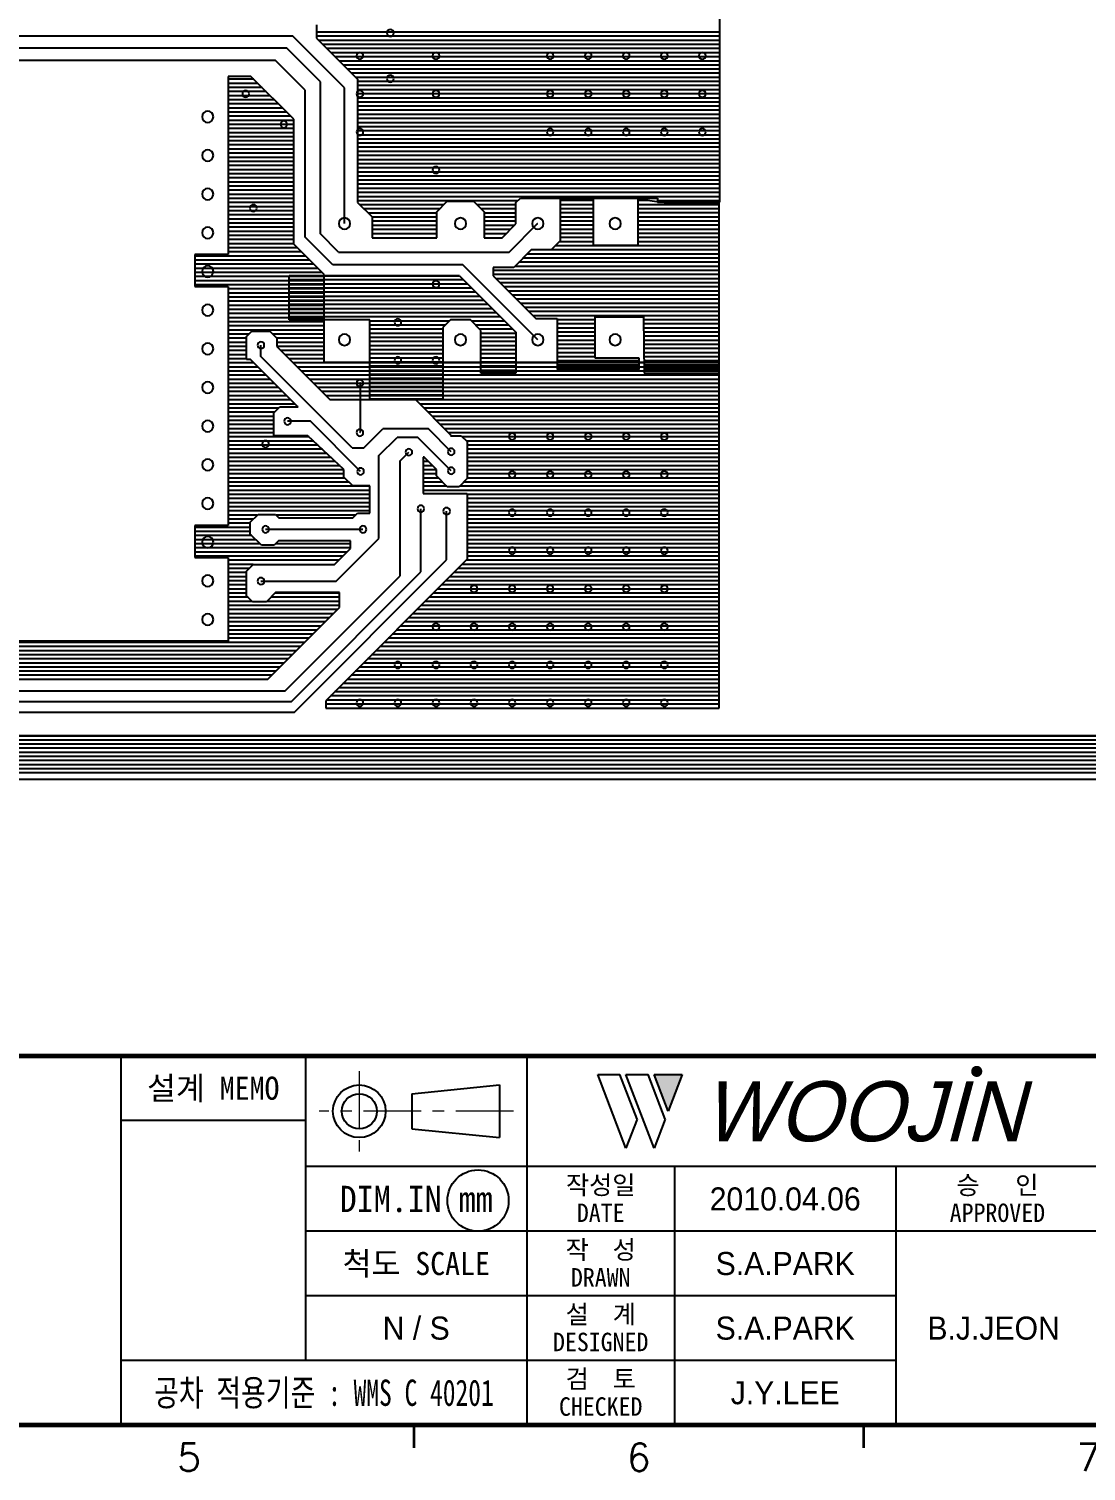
# Model space of a CAD drawing. Extents: x 295 to 953, y 10 to 290.
# Drawn here: x 694 to 808.6, y 10 to 166.3 of the extents above; entities that cross this region are included whole.
import ezdxf
from ezdxf.enums import TextEntityAlignment as Align

# ---------------------------------------------------------------- set-up
doc = ezdxf.new("R2010")
doc.units = 0
doc.header["$LTSCALE"] = 5
doc.header["$MEASUREMENT"] = 0
doc.linetypes.add('CENTER', pattern=[2, 1.25, -0.25, 0.25, -0.25])
doc.layers.get('0').update_dxf_attribs({"linetype": 'CONTINUOUS', "lineweight": 25})
doc.layers.add('2', color=2, linetype='CENTER', lineweight=13)
for name, color, linetype in [('SHEET', 3, 'CONTINUOUS'), ('SOLD_GB', 5, 'CONTINUOUS'), ('문자', 4, 'CONTINUOUS'), ('테두리', 3, 'CONTINUOUS')]:
    doc.layers.add(name, color=color, linetype=linetype)
doc.styles.add('MARK', font='ARLRDBD.TTF')
doc.styles.get("Standard").update_dxf_attribs({"font": 'simplex.shx'})
doc.styles.add('굴림', font='')
doc.styles.add('굴림체', font='')
doc.styles.get('굴림').set_extended_font_data('Gulim')
doc.styles.get('굴림체').set_extended_font_data('GulimChe')

# ---------------------------------------------------------------- blocks, each defined once
blk = doc.blocks.new('B')
at = {"layer": '문자'}
blk.add_hatch(color=256, dxfattribs=at).paths.add_polyline_path([(13.79, 10), (15.31, 6), (16.84, 10)])
at = {"color": 4, "const_width": 0.6}
blk.add_lwpolyline([(48.46, 10.32, 1), (49.06, 10.32, 1)], format="xyb", close=True, dxfattribs=at)
at = {"layer": '문자'}
for p, q in [((10.73, 2), (7.68, 10)), ((7.68, 10), (10.09, 10)), ((11.94, 5.16), (10.09, 10)), ((10.73, 10), (13.15, 10)), ((13.79, 2), (10.73, 10)), ((14.99, 5.16), (13.15, 10)), ((13.79, 10), (16.84, 10)), ((15.31, 6), (13.79, 10)), ((16.84, 10), (15.31, 6)), ((11.94, 5.16), (10.73, 2)), ((14.99, 5.16), (13.79, 2))]:
    blk.add_line(p, q, dxfattribs=at)
at = {"layer": '문자', "style": 'MARK', "oblique": 15}
blk.add_text('WOOJIN', height=6.5, dxfattribs=at).set_placement((36.4, 6), align=Align.MIDDLE_CENTER)
blk = doc.blocks.new('C')
at = {"layer": '2'}
for p, q in [((252.83, 53.35), (252.83, 44.65)), ((269.53, 49), (248.48, 49))]:
    blk.add_line(p, q, dxfattribs=at)
at = {"layer": 'SHEET'}
for p, q in [((227, 55), (227, 15)), ((247, 55), (247, 22)), ((271, 55), (271, 15)), ((271, 55), (271, 15)), ((247, 48), (227, 48)), ((333, 43), (247, 43)), ((287, 43), (287, 15)), ((311, 43), (311, 15)), ((333, 36), (247, 36)), ((311, 29), (247, 29)), ((311, 22), (227, 22))]:
    blk.add_line(p, q, dxfattribs=at)
at = {"layer": 'SHEET', "color": 4}
for p, q in [((258.53, 50.9), (268.03, 51.85)), ((268.03, 51.85), (268.03, 46.15)), ((258.53, 50.9), (258.53, 47.1)), ((258.53, 47.1), (268.03, 46.15))]:
    blk.add_line(p, q, dxfattribs=at)
for radius in [2.85, 1.9]:
    blk.add_circle((252.83, 49), radius, dxfattribs=at)
at = {"layer": 'SHEET'}
blk.add_circle((265.7, 39.32), 3.32, dxfattribs=at)
at = {"layer": '테두리'}
for points, const_width in [([(15, 285), (15, 15), (405, 15), (405, 285), (15, 285)], 0.5), ([(15, 55), (405, 55)], 0.5), ([(258.75, 12.5), (258.75, 15)], 0.3), ([(307.5, 12.5), (307.5, 15)], 0.3)]:
    blk.add_lwpolyline(points, dxfattribs=dict(at, const_width=const_width))
blk.add_blockref('B', (271, 43))
at = {"layer": '문자', "style": '굴림체'}
for s, height, p in [('설계 MEMO', 2.5, (237, 51.5)), ('작성일', 2, (279, 41)), ('승   인', 2, (322, 41)), ('DIM.IN mm', 2.85, (259, 39.5)), ('DATE', 2, (279, 38)), ('APPROVED', 2, (322, 38)), ('작  성', 2, (279, 34)), ('척도 SCALE', 2.5, (259, 32.5)), ('DRAWN', 2, (279, 31)), ('설  계', 2, (279, 27)), ('DESIGNED', 2, (279, 24)), ('검  토', 2, (279, 20)), ('CHECKED', 2, (279, 17))]:
    blk.add_text(s, height=height, dxfattribs=at).set_placement(p, align=Align.MIDDLE_CENTER)
at = {"layer": '문자', "style": '굴림체', "width": 0.75}
blk.add_text('공차 적용기준 : WMS C 40201', height=2.85, dxfattribs=at).set_placement((249, 18.5), align=Align.MIDDLE_CENTER)
at = {"layer": '문자'}
for s, p in [('5', (234.38, 11.5)), ('6', (283.12, 11.5)), ('7', (331.88, 11.5))]:
    blk.add_text(s, height=3, dxfattribs=at).set_placement(p, align=Align.MIDDLE)

msp = doc.modelspace()

# ---------------------------------------------------------------- linework, layer by layer
at = {"color": 7}
for centre, radius, start, end in [((733.18, 165.85), 0.367, 0, 180), ((733.18, 165.85), 0.367, 180, 0), ((729.88, 163.37), 0.367, 0, 180), ((729.88, 163.37), 0.367, 180, 0), ((738.13, 163.37), 0.367, 0, 180), ((738.13, 163.37), 0.367, 180, 0), ((750.5, 163.37), 0.367, 0, 180), ((750.5, 163.37), 0.367, 180, 0), ((754.63, 163.37), 0.367, 0, 180), ((754.63, 163.37), 0.367, 180, 0), ((758.75, 163.37), 0.367, 0, 180), ((758.75, 163.37), 0.367, 180, 0), ((762.88, 163.37), 0.367, 0, 180), ((762.88, 163.37), 0.367, 180, 0), ((767, 163.37), 0.367, 0, 180), ((767, 163.37), 0.367, 180, 0), ((733.18, 160.9), 0.367, 0, 180), ((717.5, 159.25), 0.367, 0, 180), ((729.88, 159.25), 0.367, 0, 180), ((733.18, 160.9), 0.367, 180, 0), ((738.13, 159.25), 0.367, 0, 180), ((750.5, 159.25), 0.367, 0, 180), ((754.63, 159.25), 0.367, 0, 180), ((758.75, 159.25), 0.367, 0, 180), ((762.88, 159.25), 0.367, 0, 180), ((767, 159.25), 0.367, 0, 180), ((717.5, 159.25), 0.367, 180, 0), ((729.88, 159.25), 0.367, 180, 0), ((738.13, 159.25), 0.367, 180, 0), ((750.5, 159.25), 0.367, 180, 0), ((754.63, 159.25), 0.367, 180, 0), ((758.75, 159.25), 0.367, 180, 0), ((762.88, 159.25), 0.367, 180, 0), ((767, 159.25), 0.367, 180, 0), ((713.38, 156.77), 0.618, 0, 180), ((713.38, 156.77), 0.618, 180, 0), ((721.63, 155.95), 0.367, 0, 180), ((721.63, 155.95), 0.367, 180, 0), ((729.88, 155.12), 0.367, 0, 180), ((729.88, 155.12), 0.367, 180, 0), ((750.5, 155.12), 0.367, 0, 180), ((750.5, 155.12), 0.367, 180, 0), ((754.63, 155.12), 0.367, 0, 180), ((754.63, 155.12), 0.367, 180, 0), ((758.75, 155.12), 0.367, 0, 180), ((758.75, 155.12), 0.367, 180, 0), ((762.88, 155.12), 0.367, 0, 180), ((762.88, 155.12), 0.367, 180, 0), ((767, 155.12), 0.367, 0, 180), ((767, 155.12), 0.367, 180, 0), ((713.38, 152.58), 0.618, 0, 180), ((713.38, 152.58), 0.618, 180, 0), ((738.13, 151), 0.367, 0, 180), ((738.13, 151), 0.367, 180, 0), ((713.38, 148.39), 0.618, 0, 180), ((713.38, 148.39), 0.618, 180, 0), ((718.33, 146.87), 0.367, 0, 180), ((718.33, 146.87), 0.367, 180, 0), ((728.21, 145.19), 0.618, 0, 180), ((740.79, 145.19), 0.618, 0, 180), ((749.17, 145.19), 0.618, 0, 180), ((757.55, 145.19), 0.618, 0, 180), ((713.38, 144.2), 0.618, 0, 180), ((713.38, 144.2), 0.618, 180, 0), ((728.21, 145.19), 0.618, 180, 0), ((740.79, 145.19), 0.618, 180, 0), ((749.17, 145.19), 0.618, 180, 0), ((757.55, 145.19), 0.618, 180, 0), ((713.38, 140.01), 0.618, 0, 180), ((713.38, 140.01), 0.618, 180, 0), ((738.13, 138.62), 0.367, 0, 180), ((738.13, 138.62), 0.367, 180, 0), ((713.38, 135.82), 0.618, 0, 180), ((713.38, 135.82), 0.618, 180, 0), ((734, 134.5), 0.367, 0, 180), ((734, 134.5), 0.367, 180, 0), ((728.21, 132.61), 0.618, 0, 180), ((740.79, 132.61), 0.618, 0, 180), ((749.17, 132.61), 0.618, 0, 180), ((757.55, 132.61), 0.618, 0, 180), ((713.38, 131.63), 0.618, 0, 180), ((713.38, 131.63), 0.618, 180, 0), ((719.15, 132.02), 0.367, 0, 180), ((719.15, 132.02), 0.367, 180, 0), ((728.21, 132.61), 0.618, 180, 0), ((740.79, 132.61), 0.618, 180, 0), ((749.17, 132.61), 0.618, 180, 0), ((757.55, 132.61), 0.618, 180, 0), ((734, 130.37), 0.367, 0, 180), ((734, 130.37), 0.367, 180, 0), ((738.13, 130.37), 0.367, 0, 180), ((738.13, 130.37), 0.367, 180, 0), ((729.88, 127.9), 0.367, 0, 180), ((713.38, 127.44), 0.618, 0, 180), ((713.38, 127.44), 0.618, 180, 0), ((729.88, 127.9), 0.367, 180, 0), ((713.38, 123.25), 0.618, 0, 180), ((722.04, 123.77), 0.367, 0, 180), ((722.04, 123.77), 0.367, 180, 0), ((713.38, 123.25), 0.618, 180, 0), ((729.88, 122.54), 0.367, 0, 180), ((729.88, 122.54), 0.367, 180, 0), ((746.38, 122.12), 0.367, 0, 180), ((746.38, 122.12), 0.367, 180, 0), ((750.5, 122.12), 0.367, 0, 180), ((750.5, 122.12), 0.367, 180, 0), ((754.63, 122.12), 0.367, 0, 180), ((754.63, 122.12), 0.367, 180, 0), ((758.75, 122.12), 0.367, 0, 180), ((758.75, 122.12), 0.367, 180, 0), ((762.88, 122.12), 0.367, 0, 180), ((762.88, 122.12), 0.367, 180, 0), ((719.65, 121.3), 0.367, 0, 180), ((719.65, 121.3), 0.367, 180, 0), ((735.19, 120.42), 0.367, 0, 180), ((735.19, 120.42), 0.367, 180, 0), ((739.78, 120.47), 0.367, 0, 180), ((739.78, 120.47), 0.367, 180, 0), ((713.38, 119.06), 0.618, 0, 180), ((713.38, 119.06), 0.618, 180, 0), ((729.95, 118.34), 0.367, 0, 180), ((729.95, 118.34), 0.367, 180, 0), ((739.78, 118.41), 0.367, 0, 180), ((739.78, 118.41), 0.367, 180, 0), ((746.38, 118), 0.367, 0, 180), ((746.38, 118), 0.367, 180, 0), ((750.5, 118), 0.367, 0, 180), ((750.5, 118), 0.367, 180, 0), ((754.63, 118), 0.367, 0, 180), ((754.63, 118), 0.367, 180, 0), ((758.75, 118), 0.367, 0, 180), ((758.75, 118), 0.367, 180, 0), ((762.88, 118), 0.367, 0, 180), ((762.88, 118), 0.367, 180, 0), ((713.38, 114.86), 0.618, 0, 180), ((713.38, 114.86), 0.618, 180, 0), ((736.48, 114.29), 0.367, 0, 180), ((736.48, 114.29), 0.367, 180, 0), ((739.28, 114.04), 0.367, 0, 180), ((746.38, 113.87), 0.367, 0, 180), ((750.5, 113.87), 0.367, 0, 180), ((754.63, 113.87), 0.367, 0, 180), ((758.75, 113.87), 0.367, 0, 180), ((762.88, 113.87), 0.367, 0, 180), ((739.28, 114.04), 0.367, 180, 0), ((746.38, 113.87), 0.367, 180, 0), ((750.5, 113.87), 0.367, 180, 0), ((754.63, 113.87), 0.367, 180, 0), ((758.75, 113.87), 0.367, 180, 0), ((762.88, 113.87), 0.367, 180, 0), ((713.38, 110.67), 0.618, 0, 180), ((719.65, 112.06), 0.367, 0, 180), ((719.65, 112.06), 0.367, 180, 0), ((730.21, 112.06), 0.367, 0, 180), ((730.21, 112.06), 0.367, 180, 0), ((713.38, 110.67), 0.618, 180, 0), ((746.38, 109.75), 0.367, 0, 180), ((746.38, 109.75), 0.367, 180, 0), ((750.5, 109.75), 0.367, 0, 180), ((750.5, 109.75), 0.367, 180, 0), ((754.63, 109.75), 0.367, 0, 180), ((754.63, 109.75), 0.367, 180, 0), ((758.75, 109.75), 0.367, 0, 180), ((758.75, 109.75), 0.367, 180, 0), ((762.88, 109.75), 0.367, 0, 180), ((762.88, 109.75), 0.367, 180, 0), ((713.38, 106.48), 0.618, 0, 180), ((713.38, 106.48), 0.618, 180, 0), ((719.15, 106.45), 0.367, 0, 180), ((719.15, 106.45), 0.367, 180, 0), ((742.25, 105.62), 0.367, 0, 180), ((742.25, 105.62), 0.367, 180, 0), ((746.38, 105.62), 0.367, 0, 180), ((746.38, 105.62), 0.367, 180, 0), ((750.5, 105.62), 0.367, 0, 180), ((750.5, 105.62), 0.367, 180, 0), ((754.63, 105.62), 0.367, 0, 180), ((754.63, 105.62), 0.367, 180, 0), ((758.75, 105.62), 0.367, 0, 180), ((758.75, 105.62), 0.367, 180, 0), ((762.88, 105.62), 0.367, 0, 180), ((762.88, 105.62), 0.367, 180, 0), ((713.38, 102.29), 0.618, 0, 180), ((713.38, 102.29), 0.618, 180, 0), ((738.13, 101.5), 0.367, 0, 180), ((742.25, 101.5), 0.367, 0, 180), ((746.38, 101.5), 0.367, 0, 180), ((750.5, 101.5), 0.367, 0, 180), ((754.63, 101.5), 0.367, 0, 180), ((758.75, 101.5), 0.367, 0, 180), ((762.88, 101.5), 0.367, 0, 180), ((738.13, 101.5), 0.367, 180, 0), ((742.25, 101.5), 0.367, 180, 0), ((746.38, 101.5), 0.367, 180, 0), ((750.5, 101.5), 0.367, 180, 0), ((754.63, 101.5), 0.367, 180, 0), ((758.75, 101.5), 0.367, 180, 0), ((762.88, 101.5), 0.367, 180, 0), ((734, 97.37), 0.367, 0, 180), ((734, 97.37), 0.367, 180, 0), ((738.13, 97.37), 0.367, 0, 180), ((738.13, 97.37), 0.367, 180, 0), ((742.25, 97.37), 0.367, 0, 180), ((742.25, 97.37), 0.367, 180, 0), ((746.38, 97.37), 0.367, 0, 180), ((746.38, 97.37), 0.367, 180, 0), ((750.5, 97.37), 0.367, 0, 180), ((750.5, 97.37), 0.367, 180, 0), ((754.63, 97.37), 0.367, 0, 180), ((754.63, 97.37), 0.367, 180, 0), ((758.75, 97.37), 0.367, 0, 180), ((758.75, 97.37), 0.367, 180, 0), ((762.88, 97.37), 0.367, 0, 180), ((762.88, 97.37), 0.367, 180, 0), ((729.88, 93.25), 0.367, 0, 180), ((729.88, 93.25), 0.367, 180, 0), ((734, 93.25), 0.367, 0, 180), ((734, 93.25), 0.367, 180, 0), ((738.13, 93.25), 0.367, 0, 180), ((738.13, 93.25), 0.367, 180, 0), ((742.25, 93.25), 0.367, 0, 180), ((742.25, 93.25), 0.367, 180, 0), ((746.38, 93.25), 0.367, 0, 180), ((746.38, 93.25), 0.367, 180, 0), ((750.5, 93.25), 0.367, 0, 180), ((750.5, 93.25), 0.367, 180, 0), ((754.63, 93.25), 0.367, 0, 180), ((754.63, 93.25), 0.367, 180, 0), ((758.75, 93.25), 0.367, 0, 180), ((758.75, 93.25), 0.367, 180, 0), ((762.88, 93.25), 0.367, 0, 180), ((762.88, 93.25), 0.367, 180, 0)]:
    msp.add_arc(centre, radius, start, end, dxfattribs=at)
at = {"layer": 'SOLD_GB', "color": 7}
for p, q in [((768.9, 147.53), (768.9, 197.28)), ((725.18, 166.74), (725.18, 165.29)), ((768.9, 165.93), (725.18, 165.93)), ((722.62, 165.52), (619.33, 165.52)), ((721.96, 164.2), (644.66, 164.2)), ((725.59, 160.57), (721.96, 164.2)), ((728.21, 159.92), (722.62, 165.52)), ((768.9, 165.49), (725.18, 165.49)), ((725.18, 165.29), (729.63, 160.84)), ((768.9, 165.04), (725.43, 165.04)), ((768.9, 164.6), (725.87, 164.6)), ((768.9, 164.15), (726.32, 164.15)), ((720.72, 162.88), (646.34, 162.88)), ((723.94, 159.66), (720.72, 162.88)), ((768.9, 163.7), (726.76, 163.7)), ((768.9, 163.26), (727.21, 163.26)), ((768.9, 162.81), (727.65, 162.81)), ((718.06, 161.15), (715.61, 161.15)), ((715.61, 161.15), (715.61, 141.84)), ((722.7, 156.51), (718.06, 161.15)), ((768.9, 162.37), (728.1, 162.37)), ((768.9, 161.92), (728.55, 161.92)), ((768.9, 161.48), (728.99, 161.48)), ((768.9, 161.03), (729.44, 161.03)), ((718.37, 160.83), (715.61, 160.83)), ((718.82, 160.39), (715.61, 160.39)), ((719.27, 159.94), (715.61, 159.94)), ((719.71, 159.5), (715.61, 159.5)), ((723.94, 143.74), (723.94, 159.66)), ((725.59, 144.07), (725.59, 160.57)), ((728.21, 145.19), (728.21, 159.92)), ((729.63, 160.84), (729.63, 147.47)), ((768.9, 160.59), (729.63, 160.59)), ((768.9, 160.14), (729.63, 160.14)), ((768.9, 159.69), (729.63, 159.69)), ((720.16, 159.05), (715.61, 159.05)), ((720.6, 158.61), (715.61, 158.61)), ((721.05, 158.16), (715.61, 158.16)), ((768.9, 159.25), (729.63, 159.25)), ((768.9, 158.8), (729.63, 158.8)), ((768.9, 158.36), (729.63, 158.36)), ((768.9, 157.91), (729.63, 157.91)), ((721.49, 157.71), (715.61, 157.71)), ((721.94, 157.27), (715.61, 157.27)), ((722.38, 156.82), (715.61, 156.82)), ((722.7, 156.38), (715.61, 156.38)), ((722.7, 142.98), (722.7, 156.51)), ((768.9, 157.47), (729.63, 157.47)), ((768.9, 157.02), (729.63, 157.02)), ((768.9, 156.58), (729.63, 156.58)), ((722.7, 155.93), (715.61, 155.93)), ((722.7, 155.49), (715.61, 155.49)), ((722.7, 155.04), (715.61, 155.04)), ((768.9, 156.13), (729.63, 156.13)), ((768.9, 155.69), (729.63, 155.69)), ((768.9, 155.24), (729.63, 155.24)), ((768.9, 154.79), (729.63, 154.79)), ((722.7, 154.6), (715.61, 154.6)), ((722.7, 154.15), (715.61, 154.15)), ((722.7, 153.71), (715.61, 153.71)), ((722.7, 153.26), (715.61, 153.26)), ((768.9, 154.35), (729.63, 154.35)), ((768.9, 153.9), (729.63, 153.9)), ((768.9, 153.46), (729.63, 153.46)), ((722.7, 152.81), (715.61, 152.81)), ((722.7, 152.37), (715.61, 152.37)), ((722.7, 151.92), (715.61, 151.92)), ((768.9, 153.01), (729.63, 153.01)), ((768.9, 152.57), (729.63, 152.57)), ((768.9, 152.12), (729.63, 152.12)), ((768.9, 151.68), (729.63, 151.68)), ((722.7, 151.48), (715.61, 151.48)), ((722.7, 151.03), (715.61, 151.03)), ((722.7, 150.59), (715.61, 150.59)), ((722.7, 150.14), (715.61, 150.14)), ((768.9, 151.23), (729.63, 151.23)), ((768.9, 150.78), (729.63, 150.78)), ((768.9, 150.34), (729.63, 150.34)), ((722.7, 149.7), (715.61, 149.7)), ((722.7, 149.25), (715.61, 149.25)), ((722.7, 148.8), (715.61, 148.8)), ((768.9, 149.89), (729.63, 149.89)), ((768.9, 149.45), (729.63, 149.45)), ((768.9, 149), (729.63, 149)), ((768.9, 148.56), (729.63, 148.56)), ((722.7, 148.36), (715.61, 148.36)), ((722.7, 147.91), (715.61, 147.91)), ((722.7, 147.47), (715.61, 147.47)), ((722.7, 147.02), (715.61, 147.02)), ((768.9, 148.11), (729.63, 148.11)), ((746.98, 147.67), (729.63, 147.67)), ((729.63, 147.47), (731.2, 145.91)), ((738.95, 147.22), (729.88, 147.22)), ((738.21, 146.48), (739.35, 147.62)), ((739.35, 147.62), (742.19, 147.62)), ((742.19, 147.62), (743.33, 146.48)), ((746.79, 147.22), (742.59, 147.22)), ((746.79, 147.47), (747.27, 147.95)), ((746.79, 145.16), (746.79, 147.47)), ((747.27, 147.95), (762.14, 147.95)), ((755.21, 147.86), (751.58, 147.86)), ((751.58, 147.86), (751.58, 143.31)), ((755.21, 147.68), (751.58, 147.68)), ((755.21, 147.24), (751.58, 147.24)), ((755.21, 142.83), (755.21, 147.86)), ((762.86, 147.45), (759.99, 147.83)), ((759.99, 147.83), (759.99, 142.83)), ((761.11, 147.68), (759.99, 147.68)), ((768.82, 147.24), (759.99, 147.24)), ((762.14, 147.95), (762.14, 147.53)), ((768.9, 147.67), (762.14, 147.67)), ((762.14, 147.53), (768.9, 147.53)), ((768.82, 147.45), (762.86, 147.45)), ((768.82, 128.97), (768.82, 147.45)), ((722.7, 146.58), (715.61, 146.58)), ((722.7, 146.13), (715.61, 146.13)), ((722.7, 145.69), (715.61, 145.69)), ((738.5, 146.78), (730.33, 146.78)), ((738.21, 146.33), (730.77, 146.33)), ((731.2, 145.91), (731.2, 143.66)), ((738.21, 145.88), (731.2, 145.88)), ((738.21, 145.44), (731.2, 145.44)), ((738.21, 143.66), (738.21, 146.48)), ((746.79, 146.78), (743.03, 146.78)), ((743.33, 146.48), (743.33, 143.66)), ((746.79, 146.33), (743.33, 146.33)), ((746.79, 145.88), (743.33, 145.88)), ((746.79, 145.44), (743.33, 145.44)), ((755.21, 146.79), (751.58, 146.79)), ((755.21, 146.35), (751.58, 146.35)), ((755.21, 145.9), (751.58, 145.9)), ((755.21, 145.46), (751.58, 145.46)), ((768.82, 146.79), (759.99, 146.79)), ((768.82, 146.35), (759.99, 146.35)), ((768.82, 145.9), (759.99, 145.9)), ((768.82, 145.46), (759.99, 145.46)), ((722.7, 145.24), (715.61, 145.24)), ((722.7, 144.8), (715.61, 144.8)), ((722.7, 144.35), (715.61, 144.35)), ((722.7, 143.9), (715.61, 143.9)), ((727.57, 142.09), (725.59, 144.07)), ((738.21, 144.99), (731.2, 144.99)), ((738.21, 144.55), (731.2, 144.55)), ((738.21, 144.1), (731.2, 144.1)), ((746.62, 144.99), (743.33, 144.99)), ((746.18, 144.55), (743.33, 144.55)), ((745.73, 144.1), (743.33, 144.1)), ((745.29, 143.66), (746.79, 145.16)), ((746.05, 142.09), (749.14, 145.19)), ((749.14, 145.19), (749.17, 145.19)), ((755.21, 145.01), (751.58, 145.01)), ((755.21, 144.56), (751.58, 144.56)), ((755.21, 144.12), (751.58, 144.12)), ((768.82, 145.01), (759.99, 145.01)), ((768.82, 144.56), (759.99, 144.56)), ((768.82, 144.12), (759.99, 144.12)), ((722.7, 143.46), (715.61, 143.46)), ((722.7, 143.01), (715.61, 143.01)), ((723.11, 142.57), (715.61, 142.57)), ((726, 139.68), (722.7, 142.98)), ((726.95, 140.73), (723.94, 143.74)), ((731.2, 143.66), (738.21, 143.66)), ((743.33, 143.66), (745.29, 143.66)), ((748.46, 142.34), (746.56, 140.44)), ((768.82, 142.34), (748.46, 142.34)), ((750.61, 142.34), (748.46, 142.34)), ((751.58, 143.31), (750.61, 142.34)), ((768.82, 142.78), (751.05, 142.78)), ((755.21, 143.23), (751.5, 143.23)), ((755.21, 143.67), (751.58, 143.67)), ((759.99, 142.83), (755.21, 142.83)), ((768.82, 143.67), (759.99, 143.67)), ((768.82, 143.23), (759.99, 143.23)), ((715.61, 141.84), (711.98, 141.84)), ((711.98, 141.84), (711.98, 138.38)), ((724, 141.68), (711.98, 141.68)), ((724.45, 141.23), (711.98, 141.23)), ((724.89, 140.79), (711.98, 140.79)), ((723.56, 142.12), (715.61, 142.12)), ((741.05, 140.73), (726.95, 140.73)), ((727.57, 142.09), (746.05, 142.09)), ((749.17, 132.61), (741.05, 140.73)), ((768.82, 141), (747.12, 141)), ((768.82, 141.45), (747.57, 141.45)), ((768.82, 141.89), (748.01, 141.89)), ((725.34, 140.34), (711.98, 140.34)), ((725.78, 139.89), (711.98, 139.89)), ((726, 139.45), (711.98, 139.45)), ((740.67, 139.53), (722.21, 139.53)), ((722.21, 139.53), (740.67, 139.53)), ((722.21, 134.75), (722.21, 139.53)), ((726, 130.13), (726, 139.68)), ((740.67, 139.53), (746.79, 133.41)), ((746.56, 140.44), (744.32, 140.44)), ((744.32, 140.44), (744.32, 139.55)), ((768.82, 140.11), (744.32, 140.11)), ((768.82, 139.66), (744.32, 139.66)), ((744.32, 139.55), (748.96, 134.91)), ((768.82, 139.22), (744.65, 139.22)), ((768.82, 140.55), (746.68, 140.55)), ((726, 139), (711.98, 139)), ((726, 138.56), (711.98, 138.56)), ((711.98, 138.38), (715.61, 138.38)), ((715.61, 138.38), (715.61, 112.47)), ((726, 138.11), (715.61, 138.11)), ((726, 137.67), (715.61, 137.67)), ((741.11, 139.09), (722.21, 139.09)), ((741.56, 138.64), (722.21, 138.64)), ((742, 138.2), (722.21, 138.2)), ((742.45, 137.75), (722.21, 137.75)), ((768.82, 138.77), (745.09, 138.77)), ((768.82, 138.33), (745.54, 138.33)), ((768.82, 137.88), (745.99, 137.88)), ((726, 137.22), (715.61, 137.22)), ((726, 136.78), (715.61, 136.78)), ((726, 136.33), (715.61, 136.33)), ((742.89, 137.3), (722.21, 137.3)), ((743.34, 136.86), (722.21, 136.86)), ((743.78, 136.41), (722.21, 136.41)), ((768.82, 137.44), (746.43, 137.44)), ((768.82, 136.99), (746.88, 136.99)), ((768.82, 136.55), (747.32, 136.55)), ((768.82, 136.1), (747.77, 136.1)), ((726, 135.89), (715.61, 135.89)), ((726, 135.44), (715.61, 135.44)), ((726, 134.99), (715.61, 134.99)), ((726, 134.55), (715.61, 134.55)), ((744.23, 135.97), (722.21, 135.97)), ((744.68, 135.52), (722.21, 135.52)), ((745.12, 135.08), (722.21, 135.08)), ((730.95, 134.75), (722.21, 134.75)), ((730.95, 126.17), (730.95, 134.75)), ((739.56, 134.63), (730.95, 134.63)), ((739.68, 134.75), (738.87, 133.94)), ((741.86, 134.75), (739.68, 134.75)), ((743, 133.61), (741.86, 134.75)), ((745.57, 134.63), (741.98, 134.63)), ((768.82, 135.65), (748.21, 135.65)), ((768.82, 135.21), (748.66, 135.21)), ((748.96, 134.91), (751.25, 134.91)), ((751.25, 134.91), (751.25, 129.38)), ((755.37, 134.76), (751.25, 134.76)), ((755.37, 130.62), (755.37, 135.08)), ((755.37, 135.08), (760.61, 135.08)), ((760.61, 135.08), (760.69, 128.97)), ((768.82, 134.76), (760.61, 134.76)), ((726, 134.1), (715.61, 134.1)), ((726, 133.66), (715.61, 133.66)), ((717.84, 133.21), (715.61, 133.21)), ((717.59, 132.95), (718.18, 133.55)), ((717.59, 130.46), (717.59, 132.95)), ((718.18, 133.55), (720.12, 133.55)), ((720.12, 133.55), (720.89, 132.79)), ((726, 133.21), (720.46, 133.21)), ((739.11, 134.19), (730.95, 134.19)), ((738.87, 133.74), (730.95, 133.74)), ((738.87, 133.29), (730.95, 133.29)), ((738.87, 133.94), (738.87, 126.17)), ((746.01, 134.19), (742.42, 134.19)), ((746.46, 133.74), (742.87, 133.74)), ((743, 128.97), (743, 133.61)), ((746.79, 133.29), (743, 133.29)), ((746.79, 133.41), (746.79, 128.97)), ((755.37, 134.32), (751.25, 134.32)), ((755.37, 133.87), (751.25, 133.87)), ((755.37, 133.43), (751.25, 133.43)), ((755.37, 132.98), (751.25, 132.98)), ((768.82, 134.32), (760.62, 134.32)), ((768.82, 133.87), (760.63, 133.87)), ((768.82, 133.43), (760.63, 133.43)), ((768.82, 132.98), (760.64, 132.98)), ((717.59, 132.77), (715.61, 132.77)), ((717.59, 132.32), (715.61, 132.32)), ((717.59, 131.88), (715.61, 131.88)), ((717.59, 131.43), (715.61, 131.43)), ((719.15, 130.79), (719.15, 132.02)), ((720.89, 132.79), (720.89, 131.86)), ((726, 132.77), (720.89, 132.77)), ((726, 132.32), (720.89, 132.32)), ((726, 131.88), (720.89, 131.88)), ((720.89, 131.86), (726.63, 126.12)), ((726, 131.43), (721.31, 131.43)), ((738.87, 132.85), (730.95, 132.85)), ((738.87, 132.4), (730.95, 132.4)), ((738.87, 131.96), (730.95, 131.96)), ((738.87, 131.51), (730.95, 131.51)), ((746.79, 132.85), (743, 132.85)), ((746.79, 132.4), (743, 132.4)), ((746.79, 131.96), (743, 131.96)), ((746.79, 131.51), (743, 131.51)), ((755.37, 132.54), (751.25, 132.54)), ((755.37, 132.09), (751.25, 132.09)), ((755.37, 131.64), (751.25, 131.64)), ((768.82, 132.54), (760.64, 132.54)), ((768.82, 132.09), (760.65, 132.09)), ((768.82, 131.64), (760.66, 131.64)), ((717.59, 130.98), (715.61, 130.98)), ((717.59, 130.54), (715.61, 130.54)), ((718.38, 130.09), (715.61, 130.09)), ((718.02, 130.46), (717.59, 130.46)), ((722.99, 125.48), (718.02, 130.46)), ((729.05, 120.89), (719.15, 130.79)), ((726, 130.98), (721.76, 130.98)), ((726, 130.54), (722.21, 130.54)), ((768.82, 130.09), (722.65, 130.09)), ((768.82, 130.13), (726, 130.13)), ((738.87, 131.07), (730.95, 131.07)), ((738.87, 130.62), (730.95, 130.62)), ((738.87, 130.18), (730.95, 130.18)), ((738.87, 129.73), (730.95, 129.73)), ((746.79, 131.07), (743, 131.07)), ((746.79, 130.62), (743, 130.62)), ((746.79, 130.18), (743, 130.18)), ((746.79, 129.73), (743, 129.73)), ((755.37, 131.2), (751.25, 131.2)), ((755.37, 130.75), (751.25, 130.75)), ((760.16, 130.31), (751.25, 130.31)), ((760.16, 129.86), (751.25, 129.86)), ((760.16, 130.62), (755.37, 130.62)), ((760.16, 129.38), (760.16, 130.62)), ((768.82, 131.2), (760.66, 131.2)), ((768.82, 130.75), (760.67, 130.75)), ((768.82, 130.31), (760.67, 130.31)), ((768.82, 129.86), (760.68, 129.86)), ((768.82, 92.67), (768.82, 130.13)), ((718.83, 129.65), (715.61, 129.65)), ((719.27, 129.2), (715.61, 129.2)), ((719.72, 128.76), (715.61, 128.76)), ((720.16, 128.31), (715.61, 128.31)), ((768.82, 129.65), (723.1, 129.65)), ((768.82, 129.2), (723.54, 129.2)), ((768.82, 128.76), (723.99, 128.76)), ((768.82, 128.31), (724.43, 128.31)), ((738.87, 129.29), (730.95, 129.29)), ((738.87, 128.84), (730.95, 128.84)), ((738.87, 128.39), (730.95, 128.39)), ((746.79, 129.29), (743, 129.29)), ((746.79, 128.97), (743, 128.97)), ((760.16, 129.42), (751.25, 129.42)), ((751.25, 129.38), (760.16, 129.38)), ((768.82, 129.42), (760.69, 129.42)), ((760.69, 128.97), (768.82, 128.97)), ((720.61, 127.87), (715.61, 127.87)), ((721.06, 127.42), (715.61, 127.42)), ((721.5, 126.98), (715.61, 126.98)), ((768.82, 127.87), (724.88, 127.87)), ((768.82, 127.42), (725.32, 127.42)), ((768.82, 126.98), (725.77, 126.98)), ((729.96, 127.9), (729.88, 127.9)), ((729.96, 125.95), (729.96, 127.9)), ((738.87, 127.95), (730.95, 127.95)), ((738.87, 127.5), (730.95, 127.5)), ((738.87, 127.06), (730.95, 127.06)), ((738.87, 126.61), (730.95, 126.61)), ((721.95, 126.53), (715.61, 126.53)), ((722.39, 126.08), (715.61, 126.08)), ((722.84, 125.64), (715.61, 125.64)), ((721.05, 125.19), (715.61, 125.19)), ((720.56, 124.7), (721.2, 125.34)), ((721.2, 125.34), (723.18, 125.34)), ((723.18, 125.34), (722.99, 125.48)), ((768.82, 126.53), (726.21, 126.53)), ((726.63, 126.12), (735.92, 126.12)), ((729.96, 122.62), (729.96, 125.95)), ((738.87, 126.17), (730.95, 126.17)), ((735.92, 126.12), (739.75, 122.28)), ((768.82, 126.08), (735.95, 126.08)), ((768.82, 125.64), (736.4, 125.64)), ((768.82, 125.19), (736.84, 125.19)), ((720.6, 124.75), (715.61, 124.75)), ((720.56, 124.3), (715.61, 124.3)), ((720.56, 123.86), (715.61, 123.86)), ((720.56, 122.21), (720.56, 124.7)), ((724.52, 123.77), (722.04, 123.77)), ((729.95, 118.34), (724.52, 123.77)), ((768.82, 124.75), (737.29, 124.75)), ((768.82, 124.3), (737.73, 124.3)), ((768.82, 123.86), (738.18, 123.86)), ((720.56, 123.41), (715.61, 123.41)), ((720.56, 122.97), (715.61, 122.97)), ((720.56, 122.52), (715.61, 122.52)), ((724.39, 122.07), (715.61, 122.07)), ((724.25, 122.21), (720.56, 122.21)), ((728.15, 118.55), (724.25, 122.21)), ((729.88, 122.54), (729.96, 122.62)), ((730.29, 120.89), (732.35, 122.95)), ((731.94, 120.06), (733.9, 122.02)), ((737.3, 122.95), (732.35, 122.95)), ((736.17, 122.02), (733.9, 122.02)), ((739.78, 118.41), (736.17, 122.02)), ((739.78, 120.47), (737.3, 122.95)), ((768.82, 123.41), (738.62, 123.41)), ((768.82, 122.97), (739.07, 122.97)), ((768.82, 122.52), (739.52, 122.52)), ((739.75, 122.28), (739.68, 122.21)), ((739.68, 122.21), (740.87, 122.21)), ((740.87, 122.21), (741.51, 121.57)), ((768.82, 122.07), (741, 122.07)), ((724.87, 121.63), (715.61, 121.63)), ((725.34, 121.18), (715.61, 121.18)), ((725.82, 120.74), (715.61, 120.74)), ((729.05, 120.89), (730.29, 120.89)), ((734.25, 119.48), (735.19, 120.42)), ((768.82, 121.63), (741.45, 121.63)), ((741.51, 121.57), (741.51, 117.57)), ((768.82, 121.18), (741.51, 121.18)), ((768.82, 120.74), (741.51, 120.74)), ((726.29, 120.29), (715.61, 120.29)), ((726.77, 119.85), (715.61, 119.85)), ((727.24, 119.4), (715.61, 119.4)), ((727.72, 118.96), (715.61, 118.96)), ((731.94, 111.07), (731.94, 120.06)), ((734.25, 107.03), (734.25, 119.48)), ((736.85, 119.88), (736.73, 119.88)), ((736.73, 119.88), (736.73, 115.94)), ((736.88, 119.85), (736.73, 119.85)), ((737.32, 119.4), (736.73, 119.4)), ((737.77, 118.96), (736.73, 118.96)), ((738.17, 118.56), (736.85, 119.88)), ((768.82, 120.29), (741.51, 120.29)), ((768.82, 119.85), (741.51, 119.85)), ((768.82, 119.4), (741.51, 119.4)), ((768.82, 118.96), (741.51, 118.96)), ((728.15, 118.51), (715.61, 118.51)), ((728.15, 118.07), (715.61, 118.07)), ((728.26, 117.62), (715.61, 117.62)), ((728.15, 117.73), (728.15, 118.55)), ((729.12, 116.76), (728.15, 117.73)), ((738.17, 118.51), (736.73, 118.51)), ((738.17, 118.07), (736.73, 118.07)), ((738.41, 117.62), (736.73, 117.62)), ((738.17, 117.86), (738.17, 118.56)), ((739.35, 116.68), (738.17, 117.86)), ((741.51, 117.57), (740.62, 116.68)), ((768.82, 118.51), (741.51, 118.51)), ((768.82, 118.07), (741.51, 118.07)), ((768.82, 117.62), (741.51, 117.62)), ((728.7, 117.17), (715.61, 117.17)), ((730.95, 116.73), (715.61, 116.73)), ((730.95, 116.28), (715.61, 116.28)), ((730.95, 115.84), (715.61, 115.84)), ((730.95, 116.76), (729.12, 116.76)), ((730.95, 113.8), (730.95, 116.76)), ((738.85, 117.17), (736.73, 117.17)), ((739.3, 116.73), (736.73, 116.73)), ((768.82, 116.28), (736.73, 116.28)), ((736.73, 115.94), (741.51, 115.94)), ((740.62, 116.68), (739.35, 116.68)), ((768.82, 116.73), (740.67, 116.73)), ((768.82, 117.17), (741.12, 117.17)), ((741.51, 115.94), (741.51, 108.82)), ((768.82, 115.84), (741.51, 115.84)), ((730.95, 115.39), (715.61, 115.39)), ((730.95, 114.95), (715.61, 114.95)), ((730.95, 114.5), (715.61, 114.5)), ((736.48, 107.44), (736.48, 114.29)), ((768.82, 115.39), (741.51, 115.39)), ((768.82, 114.95), (741.51, 114.95)), ((768.82, 114.5), (741.51, 114.5)), ((730.95, 114.06), (715.61, 114.06)), ((718.79, 113.61), (715.61, 113.61)), ((718.34, 113.16), (715.61, 113.16)), ((718, 112.72), (715.61, 112.72)), ((718, 112.82), (718.84, 113.67)), ((718, 111.54), (718, 112.82)), ((718.84, 113.67), (720.74, 113.67)), ((720.74, 113.67), (721.09, 113.32)), ((729.41, 113.61), (720.8, 113.61)), ((721.09, 113.32), (729.12, 113.32)), ((729.12, 113.32), (729.6, 113.8)), ((729.6, 113.8), (730.95, 113.8)), ((739.28, 108.76), (739.28, 114.04)), ((768.82, 114.06), (741.51, 114.06)), ((768.82, 113.61), (741.51, 113.61)), ((768.82, 113.16), (741.51, 113.16)), ((768.82, 112.72), (741.51, 112.72)), ((715.61, 112.47), (711.98, 112.47)), ((711.98, 112.47), (711.98, 109.01)), ((718, 112.27), (711.98, 112.27)), ((718, 111.83), (711.98, 111.83)), ((718.16, 111.38), (711.98, 111.38)), ((719.22, 110.33), (718, 111.54)), ((721, 112.06), (719.65, 112.06)), ((730.21, 112.06), (721, 112.06)), ((727.32, 106.45), (731.94, 111.07)), ((768.82, 112.27), (741.51, 112.27)), ((768.82, 111.83), (741.51, 111.83)), ((768.82, 111.38), (741.51, 111.38)), ((718.61, 110.94), (711.98, 110.94)), ((719.05, 110.49), (711.98, 110.49)), ((728.85, 110.05), (711.98, 110.05)), ((728.47, 109.6), (711.98, 109.6)), ((720.58, 110.33), (719.22, 110.33)), ((721.07, 110.82), (720.58, 110.33)), ((728.85, 110.49), (720.74, 110.49)), ((728.85, 110.82), (721.07, 110.82)), ((727.14, 108.26), (728.85, 109.98)), ((728.85, 109.98), (728.85, 110.82)), ((768.82, 110.94), (741.51, 110.94)), ((768.82, 110.49), (741.51, 110.49)), ((768.82, 110.05), (741.51, 110.05)), ((768.82, 109.6), (741.51, 109.6)), ((728.03, 109.16), (711.98, 109.16)), ((711.98, 109.01), (715.61, 109.01)), ((715.61, 109.01), (715.61, 99.93)), ((727.58, 108.71), (715.61, 108.71)), ((718.31, 108.26), (715.61, 108.26)), ((717.59, 107.54), (718.31, 108.26)), ((718.31, 108.26), (727.14, 108.26)), ((722.78, 92.26), (739.28, 108.76)), ((741.51, 108.82), (726.17, 93.48)), ((768.82, 108.26), (740.95, 108.26)), ((768.82, 108.71), (741.4, 108.71)), ((768.82, 109.16), (741.51, 109.16)), ((717.86, 107.82), (715.61, 107.82)), ((717.59, 107.37), (715.61, 107.37)), ((717.59, 106.93), (715.61, 106.93)), ((717.59, 106.48), (715.61, 106.48)), ((717.59, 104.86), (717.59, 107.54)), ((719.15, 106.45), (727.32, 106.45)), ((721.79, 94.57), (734.25, 107.03)), ((722.45, 93.41), (736.48, 107.44)), ((768.82, 106.48), (739.17, 106.48)), ((768.82, 106.93), (739.62, 106.93)), ((768.82, 107.37), (740.06, 107.37)), ((768.82, 107.82), (740.51, 107.82)), ((717.59, 106.04), (715.61, 106.04)), ((717.59, 105.59), (715.61, 105.59)), ((717.59, 105.15), (715.61, 105.15)), ((718.23, 104.22), (717.59, 104.86)), ((720.74, 105.21), (719.75, 104.22)), ((727.65, 105.15), (720.67, 105.15)), ((727.65, 105.21), (720.74, 105.21)), ((727.65, 103.58), (727.65, 105.21)), ((768.82, 105.15), (737.83, 105.15)), ((768.82, 105.59), (738.28, 105.59)), ((768.82, 106.04), (738.72, 106.04)), ((717.75, 104.7), (715.61, 104.7)), ((718.19, 104.25), (715.61, 104.25)), ((727.65, 103.81), (715.61, 103.81)), ((727.43, 103.36), (715.61, 103.36)), ((719.75, 104.22), (718.23, 104.22)), ((727.65, 104.25), (719.78, 104.25)), ((719.88, 95.81), (727.65, 103.58)), ((727.65, 104.7), (720.23, 104.7)), ((768.82, 103.36), (736.05, 103.36)), ((768.82, 103.81), (736.5, 103.81)), ((768.82, 104.25), (736.94, 104.25)), ((768.82, 104.7), (737.39, 104.7)), ((726.99, 102.92), (715.61, 102.92)), ((726.54, 102.47), (715.61, 102.47)), ((726.09, 102.03), (715.61, 102.03)), ((768.82, 102.03), (734.72, 102.03)), ((768.82, 102.47), (735.16, 102.47)), ((768.82, 102.92), (735.61, 102.92)), ((725.65, 101.58), (715.61, 101.58)), ((725.2, 101.14), (715.61, 101.14)), ((724.76, 100.69), (715.61, 100.69)), ((724.31, 100.25), (715.61, 100.25)), ((768.82, 100.25), (732.93, 100.25)), ((768.82, 100.69), (733.38, 100.69)), ((768.82, 101.14), (733.82, 101.14)), ((768.82, 101.58), (734.27, 101.58)), ((715.61, 99.93), (678.65, 99.93)), ((723.87, 99.8), (678.65, 99.8)), ((723.42, 99.35), (678.65, 99.35)), ((722.98, 98.91), (678.65, 98.91)), ((768.82, 98.91), (731.6, 98.91)), ((768.82, 99.35), (732.04, 99.35)), ((768.82, 99.8), (732.49, 99.8)), ((722.53, 98.46), (678.65, 98.46)), ((722.09, 98.02), (678.65, 98.02)), ((721.64, 97.57), (678.65, 97.57)), ((721.19, 97.13), (678.65, 97.13)), ((768.82, 97.13), (729.81, 97.13)), ((768.82, 97.57), (730.26, 97.57)), ((768.82, 98.02), (730.71, 98.02)), ((768.82, 98.46), (731.15, 98.46)), ((720.75, 96.68), (678.65, 96.68)), ((720.3, 96.24), (678.65, 96.24)), ((678.65, 95.81), (719.88, 95.81)), ((768.82, 95.34), (728.03, 95.34)), ((768.82, 95.79), (728.48, 95.79)), ((768.82, 96.24), (728.92, 96.24)), ((768.82, 96.68), (729.37, 96.68)), ((594.99, 94.57), (721.79, 94.57)), ((768.82, 94.01), (726.7, 94.01)), ((768.82, 94.45), (727.14, 94.45)), ((768.82, 94.9), (727.59, 94.9)), ((594.17, 92.26), (722.78, 92.26)), ((594.58, 93.41), (722.45, 93.41)), ((726.17, 93.48), (726.17, 92.67)), ((768.82, 93.12), (726.17, 93.12)), ((726.17, 92.67), (768.82, 92.67)), ((768.82, 93.56), (726.25, 93.56)), ((505.77, 89.7), (857.18, 89.7)), ((867.73, 89.67), (505.8, 89.67)), ((867.73, 89.22), (506.24, 89.22)), ((867.73, 88.78), (506.69, 88.78)), ((867.73, 88.33), (507.14, 88.33)), ((867.73, 87.89), (507.58, 87.89)), ((867.73, 87.44), (508.03, 87.44)), ((867.73, 87), (508.47, 87)), ((867.73, 86.55), (508.92, 86.55)), ((867.73, 86.1), (509.36, 86.1)), ((867.46, 85.66), (509.81, 85.66)), ((510.43, 85), (868.48, 85))]:
    msp.add_line(p, q, dxfattribs=at)

# ---------------------------------------------------------------- block references
msp.add_blockref('C', (476.98, 0))

# ---------------------------------------------------------------- texts
at = {"color": 4, "style": '굴림'}
for s, p in [('2010.04.06', (775.98, 39.5)), ('S.A.PARK', (775.98, 32.5)), ('S.A.PARK', (775.98, 25.5)), ('B.J.JEON', (798.57, 25.5)), ('J.Y.LEE', (775.98, 18.5))]:
    msp.add_text(s, height=2.5, dxfattribs=at).set_placement(p, align=Align.MIDDLE_CENTER)
at = {"layer": '문자', "style": '굴림'}
msp.add_text('N / S', height=2.5, dxfattribs=at).set_placement((735.98, 25.5), align=Align.MIDDLE_CENTER)

doc.saveas('drawing.dxf')
